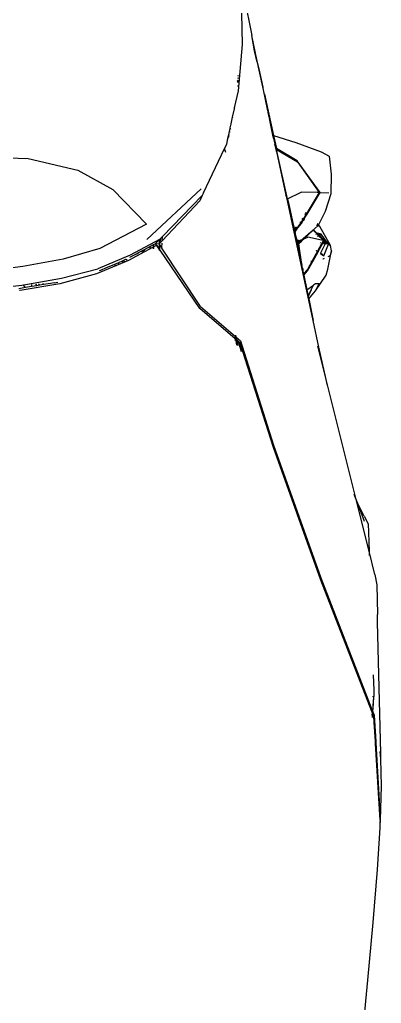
# Model space of a CAD drawing. Header units: metres. Extents: x 54.3 to 102.1, y 17 to 45.8.
# Drawn here: x 92.7137 to 92.8594, y 34.3144 to 34.7102 of the extents above; entities that cross this region are included whole.
import ezdxf

# ---------------------------------------------------------------- set-up
doc = ezdxf.new("R2010")
doc.units = ezdxf.units.M
doc.layers.add('Edges', color=7, linetype='Continuous')

# ---------------------------------------------------------------- blocks, each defined once
blk = doc.blocks.new('fr elevation')
for p, q in [((-2.11873, -1.70952), (-2.11489, -1.72932)), ((-2.11865, -1.73289), (-2.11907, -1.71069)), ((-2.11276, -1.73895), (-2.11489, -1.72932)), ((-2.11369, -1.7355), (-2.11489, -1.72932)), ((-2.12025, -1.75164), (-2.11865, -1.73289)), ((-2.11276, -1.73953), (-2.11369, -1.7355)), ((-2.10828, -1.75976), (-2.11276, -1.73895)), ((-2.11276, -1.73962), (-2.11276, -1.73953)), ((-2.11276, -1.73962), (-2.11207, -1.74273)), ((-2.12022, -1.74587), (-2.1204, -1.74548)), ((-2.11207, -1.74273), (-2.11043, -1.75008)), ((-2.11207, -1.74273), (-2.1086, -1.75895)), ((-2.12059, -1.74782), (-2.12041, -1.74821)), ((-2.1204, -1.74803), (-2.12058, -1.74763)), ((-2.12056, -1.74749), (-2.12039, -1.74789)), ((-2.12037, -1.74767), (-2.12055, -1.7473)), ((-2.12055, -1.74954), (-2.12053, -1.74958)), ((-2.12046, -1.74625), (-2.12028, -1.74666)), ((-2.12175, -1.75846), (-2.12025, -1.75164)), ((-2.10979, -1.75295), (-2.10828, -1.75976)), ((-2.12259, -1.76226), (-2.12184, -1.75887)), ((-2.12184, -1.75887), (-2.12177, -1.75854)), ((-2.1218, -1.75907), (-2.12184, -1.75887)), ((-2.12173, -1.7585), (-2.12177, -1.75854)), ((-2.12167, -1.75841), (-2.12175, -1.75846)), ((-2.12173, -1.7585), (-2.12175, -1.75846)), ((-2.1217, -1.75857), (-2.12173, -1.7585)), ((-2.1086, -1.75895), (-2.10828, -1.76028)), ((-2.10099, -1.7936), (-2.10828, -1.75976)), ((-2.10828, -1.75976), (-2.1061, -1.76953)), ((-2.1079, -1.76214), (-2.10828, -1.76028)), ((-2.12352, -1.76648), (-2.12318, -1.76494)), ((-2.12318, -1.76494), (-2.12259, -1.76226)), ((-2.12305, -1.76512), (-2.12318, -1.76494)), ((-2.12253, -1.76259), (-2.12259, -1.76226)), ((-2.1079, -1.76214), (-2.10773, -1.76278)), ((-2.10631, -1.76947), (-2.10773, -1.76278)), ((-2.12421, -1.76965), (-2.12415, -1.76933)), ((-2.12411, -1.7693), (-2.12415, -1.76933)), ((-2.12411, -1.7693), (-2.12385, -1.76798)), ((-2.12411, -1.7693), (-2.12389, -1.76921)), ((-2.12385, -1.76798), (-2.12359, -1.76679)), ((-2.12385, -1.76798), (-2.12369, -1.76824)), ((-2.12359, -1.76679), (-2.12353, -1.76656)), ((-2.12359, -1.76679), (-2.12344, -1.76703)), ((-2.12353, -1.76656), (-2.12352, -1.76648)), ((-2.12339, -1.76677), (-2.12353, -1.76656)), ((-2.12337, -1.76671), (-2.12352, -1.76648)), ((-2.10631, -1.76947), (-2.10628, -1.76948)), ((-2.10606, -1.77062), (-2.10631, -1.76947)), ((-2.1258, -1.77477), (-2.12495, -1.773)), ((-2.12495, -1.773), (-2.12447, -1.77081)), ((-2.12447, -1.77081), (-2.12432, -1.77012)), ((-2.1243, -1.7712), (-2.12447, -1.77081)), ((-2.12432, -1.77012), (-2.12421, -1.76965)), ((-2.12414, -1.77042), (-2.12432, -1.77012)), ((-2.12421, -1.76965), (-2.12405, -1.76999)), ((-2.1061, -1.76953), (-2.09712, -1.77233)), ((-2.1061, -1.76953), (-2.10494, -1.77475)), ((-2.10606, -1.77062), (-2.10551, -1.77303)), ((-2.1052, -1.7746), (-2.10551, -1.77303)), ((-2.09712, -1.77233), (-2.08686, -1.77619)), ((-2.13435, -1.79266), (-2.1258, -1.77477)), ((-2.12537, -1.77644), (-2.1258, -1.77477)), ((-2.10517, -1.77462), (-2.1052, -1.7746)), ((-2.10509, -1.77512), (-2.10517, -1.77462)), ((-2.10509, -1.77512), (-2.10505, -1.77514)), ((-2.10487, -1.77597), (-2.10505, -1.77514)), ((-2.09653, -1.77973), (-2.10494, -1.77475)), ((-2.10494, -1.77475), (-2.10483, -1.77527)), ((-2.10487, -1.77597), (-2.10422, -1.77897)), ((-2.10483, -1.77527), (-2.09645, -1.78023)), ((-2.10043, -1.79504), (-2.10483, -1.77527)), ((-2.08686, -1.77619), (-2.08367, -1.77788)), ((-2.23258, -1.77796), (-2.20492, -1.7788)), ((-2.20492, -1.7788), (-2.1849, -1.78351)), ((-2.08728, -1.79251), (-2.09653, -1.77973)), ((-2.09645, -1.78023), (-2.08771, -1.79251)), ((-2.08367, -1.77788), (-2.08283, -1.78511)), ((-2.1849, -1.78351), (-2.17086, -1.79133)), ((-2.08283, -1.78511), (-2.083, -1.79301)), ((-2.17086, -1.79133), (-2.15733, -1.8052)), ((-2.15716, -1.81142), (-2.1353, -1.79108)), ((-2.13434, -1.79269), (-2.13488, -1.79377)), ((-2.13435, -1.79266), (-2.13434, -1.79269)), ((-2.10043, -1.79504), (-2.09502, -1.79234)), ((-2.08855, -1.79251), (-2.09502, -1.79234)), ((-2.08771, -1.79251), (-2.09415, -1.80322)), ((-2.09258, -1.80121), (-2.08728, -1.79251)), ((-2.08771, -1.79251), (-2.08855, -1.79251)), ((-2.0872, -1.79259), (-2.08728, -1.79251)), ((-2.08384, -1.79276), (-2.0872, -1.79259)), ((-2.083, -1.79301), (-2.08527, -1.80016)), ((-2.1358, -1.79587), (-2.15096, -1.81193)), ((-2.13488, -1.79377), (-2.15088, -1.81024)), ((-2.13488, -1.79377), (-2.1358, -1.79587)), ((-2.10099, -1.79385), (-2.10107, -1.7936)), ((-2.10099, -1.79385), (-2.10105, -1.7936)), ((-2.10064, -1.79515), (-2.10099, -1.7936)), ((-2.10099, -1.79385), (-2.10073, -1.79519)), ((-2.10073, -1.79519), (-2.10071, -1.79518)), ((-2.10073, -1.79519), (-2.10035, -1.79693)), ((-2.10064, -1.79515), (-2.10043, -1.79504)), ((-2.09014, -1.84398), (-2.10064, -1.79515)), ((-2.10043, -1.79504), (-2.0999, -1.79738)), ((-2.10035, -1.79693), (-2.10032, -1.79696)), ((-2.10032, -1.79696), (-2.09853, -1.80532)), ((-2.10008, -1.7972), (-2.0999, -1.79738)), ((-2.0999, -1.79738), (-2.10004, -1.79737)), ((-2.0999, -1.79738), (-2.09939, -1.79974)), ((-2.09939, -1.79974), (-2.09813, -1.80537)), ((-2.09323, -1.80072), (-2.09303, -1.80094)), ((-2.09298, -1.80082), (-2.09318, -1.80063)), ((-2.08527, -1.80016), (-2.08802, -1.80559)), ((-2.09513, -1.80469), (-2.09686, -1.80698)), ((-2.09679, -1.80746), (-2.09488, -1.80494)), ((-2.09547, -1.80433), (-2.09513, -1.80469)), ((-2.09468, -1.80411), (-2.09513, -1.80469)), ((-2.09513, -1.80469), (-2.09488, -1.80494)), ((-2.09488, -1.80494), (-2.0946, -1.80453)), ((-2.09454, -1.80327), (-2.09468, -1.80327)), ((-2.09422, -1.80334), (-2.09468, -1.80411)), ((-2.0946, -1.80453), (-2.09401, -1.80356)), ((-2.09453, -1.80301), (-2.09428, -1.80327)), ((-2.09419, -1.80318), (-2.09447, -1.80289)), ((-2.09428, -1.80327), (-2.0944, -1.80327)), ((-2.09428, -1.80327), (-2.09425, -1.8033)), ((-2.09424, -1.80327), (-2.09428, -1.80327)), ((-2.09418, -1.80327), (-2.09422, -1.80334)), ((-2.09422, -1.80334), (-2.09412, -1.80344)), ((-2.09415, -1.80322), (-2.09418, -1.80327)), ((-2.0941, -1.80327), (-2.09418, -1.80327)), ((-2.0941, -1.80327), (-2.09415, -1.80322)), ((-2.09407, -1.80331), (-2.0941, -1.80327)), ((-2.09405, -1.80327), (-2.0941, -1.80327)), ((-2.09401, -1.80356), (-2.09394, -1.80344)), ((-2.09401, -1.80356), (-2.09378, -1.80379)), ((-2.09394, -1.80344), (-2.09383, -1.80327)), ((-2.09371, -1.80367), (-2.09394, -1.80344)), ((-2.09383, -1.80327), (-2.09285, -1.80165)), ((-2.09353, -1.80327), (-2.09383, -1.80327)), ((-2.09325, -1.8014), (-2.09352, -1.80124)), ((-2.09285, -1.80165), (-2.09268, -1.80137)), ((-2.09264, -1.80178), (-2.09285, -1.80165)), ((-2.09268, -1.80137), (-2.09258, -1.80121)), ((-2.09268, -1.80137), (-2.09251, -1.80156)), ((-2.0924, -1.80137), (-2.09258, -1.80121)), ((-2.08802, -1.80559), (-2.08848, -1.80514)), ((-2.15733, -1.8052), (-2.17608, -1.81504)), ((-2.09853, -1.80532), (-2.09014, -1.84398)), ((-2.09813, -1.80537), (-2.09807, -1.80565)), ((-2.09807, -1.80565), (-2.09802, -1.80589)), ((-2.09802, -1.80589), (-2.09757, -1.80791)), ((-2.09757, -1.80791), (-2.09743, -1.80773)), ((-2.09757, -1.80791), (-2.09747, -1.80837)), ((-2.09741, -1.8077), (-2.09753, -1.80709)), ((-2.09741, -1.8077), (-2.09751, -1.80707)), ((-2.09747, -1.80837), (-2.09736, -1.80822)), ((-2.09747, -1.80837), (-2.09746, -1.8084)), ((-2.09746, -1.8084), (-2.09718, -1.80978)), ((-2.09741, -1.8077), (-2.09743, -1.80773)), ((-2.09733, -1.80818), (-2.09743, -1.80773)), ((-2.09708, -1.80727), (-2.09741, -1.8077)), ((-2.09736, -1.80822), (-2.09733, -1.80818)), ((-2.09729, -1.8084), (-2.09736, -1.80822)), ((-2.09733, -1.80818), (-2.09701, -1.80775)), ((-2.09731, -1.80851), (-2.09728, -1.80847)), ((-2.09728, -1.80847), (-2.09729, -1.8084)), ((-2.09718, -1.80662), (-2.09716, -1.80659)), ((-2.09706, -1.80724), (-2.09718, -1.80662)), ((-2.09698, -1.80714), (-2.09708, -1.80649)), ((-2.09706, -1.80724), (-2.09708, -1.80727)), ((-2.09698, -1.80772), (-2.09708, -1.80727)), ((-2.09698, -1.80714), (-2.09706, -1.80724)), ((-2.09701, -1.80775), (-2.09698, -1.80772)), ((-2.09694, -1.80797), (-2.09701, -1.80775)), ((-2.09686, -1.80698), (-2.09698, -1.80714)), ((-2.09691, -1.80762), (-2.09698, -1.80714)), ((-2.09698, -1.80772), (-2.09691, -1.80762)), ((-2.09697, -1.80801), (-2.09694, -1.80797)), ((-2.09686, -1.80698), (-2.09696, -1.80633)), ((-2.09691, -1.80762), (-2.09679, -1.80746)), ((-2.09687, -1.80787), (-2.09691, -1.80762)), ((-2.09679, -1.80746), (-2.09686, -1.80698)), ((-2.09676, -1.8077), (-2.09679, -1.80746)), ((-2.0901, -1.80762), (-2.0941, -1.81117)), ((-2.09393, -1.81114), (-2.0901, -1.80762)), ((-2.09, -1.80754), (-2.0901, -1.80762)), ((-2.0901, -1.80762), (-2.09007, -1.80764)), ((-2.09007, -1.80764), (-2.08866, -1.80915)), ((-2.08998, -1.80751), (-2.09, -1.80754)), ((-2.09, -1.80754), (-2.08998, -1.80756)), ((-2.08989, -1.80747), (-2.08998, -1.80751)), ((-2.08998, -1.80756), (-2.08998, -1.80751)), ((-2.08851, -1.80902), (-2.08998, -1.80756)), ((-2.08989, -1.80747), (-2.08956, -1.80714)), ((-2.08813, -1.80579), (-2.08956, -1.80714)), ((-2.08813, -1.80579), (-2.08883, -1.80579)), ((-2.08851, -1.80902), (-2.08866, -1.80915)), ((-2.08829, -1.80882), (-2.08851, -1.80902)), ((-2.08774, -1.80981), (-2.08851, -1.80902)), ((-2.08851, -1.80902), (-2.08778, -1.80984)), ((-2.08695, -1.80932), (-2.08829, -1.80882)), ((-2.08829, -1.80882), (-2.08753, -1.80968)), ((-2.08802, -1.80559), (-2.08813, -1.80579)), ((-2.08737, -1.80621), (-2.08802, -1.80559)), ((-2.08308, -1.81386), (-2.08737, -1.80621)), ((-2.15197, -1.81137), (-2.1638, -1.81773)), ((-2.15367, -1.81301), (-2.15371, -1.81311)), ((-2.15253, -1.81193), (-2.15367, -1.81301)), ((-2.1536, -1.81312), (-2.15367, -1.81301)), ((-2.15253, -1.81193), (-2.15199, -1.81138)), ((-2.15207, -1.81314), (-2.15197, -1.81137)), ((-2.15199, -1.81138), (-2.15207, -1.81314)), ((-2.15188, -1.81292), (-2.15207, -1.81314)), ((-2.15199, -1.81138), (-2.15197, -1.81137)), ((-2.15186, -1.81126), (-2.15197, -1.81137)), ((-2.15179, -1.81118), (-2.15188, -1.81292)), ((-2.15136, -1.81235), (-2.15188, -1.81292)), ((-2.15179, -1.81118), (-2.15186, -1.81126)), ((-2.15088, -1.81024), (-2.15179, -1.81118)), ((-2.15096, -1.81193), (-2.15136, -1.81235)), ((-2.15108, -1.81454), (-2.151, -1.81285)), ((-2.15096, -1.81193), (-2.15088, -1.81024)), ((-2.09718, -1.80978), (-2.09674, -1.81174)), ((-2.09718, -1.80978), (-2.09657, -1.81214)), ((-2.09673, -1.81181), (-2.09674, -1.81174)), ((-2.09673, -1.81184), (-2.09673, -1.81181)), ((-2.09668, -1.81218), (-2.09673, -1.81184)), ((-2.09668, -1.81218), (-2.09657, -1.81214)), ((-2.09668, -1.81218), (-2.09649, -1.81312)), ((-2.09657, -1.81214), (-2.09635, -1.81206)), ((-2.09657, -1.81214), (-2.09637, -1.81302)), ((-2.09645, -1.8131), (-2.09637, -1.81302)), ((-2.09635, -1.81206), (-2.0964, -1.81167)), ((-2.09637, -1.81302), (-2.09621, -1.81296)), ((-2.09637, -1.81302), (-2.09634, -1.81314)), ((-2.09635, -1.81206), (-2.09636, -1.81166)), ((-2.09635, -1.81206), (-2.09624, -1.81202)), ((-2.09621, -1.81296), (-2.09635, -1.81206)), ((-2.0962, -1.81301), (-2.09634, -1.81314)), ((-2.09624, -1.81202), (-2.0963, -1.81164)), ((-2.09624, -1.81202), (-2.09612, -1.81197)), ((-2.0961, -1.81292), (-2.09624, -1.81202)), ((-2.09621, -1.81296), (-2.09616, -1.81297)), ((-2.0962, -1.81301), (-2.09621, -1.81296)), ((-2.09616, -1.81297), (-2.0962, -1.81301)), ((-2.09616, -1.81327), (-2.0962, -1.81301)), ((-2.09612, -1.81197), (-2.09617, -1.81162)), ((-2.09616, -1.81297), (-2.0961, -1.81292)), ((-2.09612, -1.81197), (-2.09421, -1.81125)), ((-2.09599, -1.81283), (-2.09612, -1.81197)), ((-2.0961, -1.81292), (-2.09599, -1.81283)), ((-2.09606, -1.81319), (-2.0961, -1.81292)), ((-2.09425, -1.81131), (-2.09599, -1.81283)), ((-2.09599, -1.81283), (-2.09477, -1.81218)), ((-2.09595, -1.81311), (-2.09599, -1.81283)), ((-2.09477, -1.81218), (-2.09595, -1.81311)), ((-2.09477, -1.81218), (-2.09443, -1.81159)), ((-2.09443, -1.81159), (-2.09436, -1.81152)), ((-2.09436, -1.81152), (-2.09393, -1.81114)), ((-2.09425, -1.81131), (-2.09436, -1.81152)), ((-2.09418, -1.81125), (-2.09425, -1.81131)), ((-2.09421, -1.81125), (-2.09418, -1.81119)), ((-2.09418, -1.81119), (-2.09414, -1.81118)), ((-2.09418, -1.81119), (-2.09418, -1.81125)), ((-2.09418, -1.81125), (-2.09415, -1.81122)), ((-2.09415, -1.81122), (-2.09414, -1.81118)), ((-2.09414, -1.81118), (-2.0941, -1.81117)), ((-2.0941, -1.81117), (-2.09393, -1.81114)), ((-2.09393, -1.81114), (-2.09225, -1.8105)), ((-2.08678, -1.81176), (-2.09225, -1.8105)), ((-2.08894, -1.8094), (-2.08911, -1.80956)), ((-2.08866, -1.80915), (-2.08791, -1.80991)), ((-2.08841, -1.81022), (-2.08827, -1.81013)), ((-2.08791, -1.80991), (-2.08778, -1.80984)), ((-2.08791, -1.80991), (-2.08602, -1.81185)), ((-2.08778, -1.80984), (-2.08774, -1.80981)), ((-2.08778, -1.80984), (-2.08572, -1.81198)), ((-2.08774, -1.80981), (-2.08753, -1.80968)), ((-2.08569, -1.81193), (-2.08774, -1.80981)), ((-2.08753, -1.80968), (-2.08695, -1.80932)), ((-2.08753, -1.80968), (-2.08493, -1.8126)), ((-2.08726, -1.8127), (-2.08723, -1.8127)), ((-2.08392, -1.81327), (-2.08695, -1.80932)), ((-2.08602, -1.81185), (-2.08678, -1.81176)), ((-2.08648, -1.81267), (-2.08675, -1.81317)), ((-2.08602, -1.81185), (-2.08648, -1.81267)), ((-2.08648, -1.81267), (-2.08609, -1.81265)), ((-2.08638, -1.81318), (-2.08609, -1.81265)), ((-2.08609, -1.81265), (-2.08572, -1.81198)), ((-2.08609, -1.81265), (-2.0859, -1.81264)), ((-2.08578, -1.81264), (-2.08493, -1.8126)), ((-2.08572, -1.81198), (-2.08569, -1.81193)), ((-2.08572, -1.81198), (-2.0856, -1.8121)), ((-2.08569, -1.81193), (-2.0856, -1.8121)), ((-2.0856, -1.8121), (-2.08493, -1.8126)), ((-2.08493, -1.8126), (-2.08525, -1.81322)), ((-2.17608, -1.81504), (-2.19079, -1.81941)), ((-2.1548, -1.81462), (-2.16447, -1.81983)), ((-2.16137, -1.81718), (-2.16106, -1.81702)), ((-2.16106, -1.81702), (-2.16107, -1.81731)), ((-2.16106, -1.81702), (-2.1605, -1.81672)), ((-2.16052, -1.81708), (-2.1605, -1.81672)), ((-2.1605, -1.81672), (-2.1592, -1.81603)), ((-2.1592, -1.81603), (-2.1586, -1.81571)), ((-2.1592, -1.81603), (-2.15919, -1.81651)), ((-2.1586, -1.81571), (-2.15857, -1.81569)), ((-2.1586, -1.81571), (-2.15857, -1.81624)), ((-2.15857, -1.81569), (-2.15803, -1.81541)), ((-2.15857, -1.81569), (-2.15854, -1.81622)), ((-2.15807, -1.81602), (-2.15803, -1.81541)), ((-2.15803, -1.81541), (-2.15569, -1.81416)), ((-2.15575, -1.81503), (-2.15569, -1.81416)), ((-2.15569, -1.81416), (-2.15447, -1.81351)), ((-2.15447, -1.81447), (-2.1548, -1.81462)), ((-2.15447, -1.81447), (-2.15448, -1.81504)), ((-2.15447, -1.81351), (-2.1544, -1.81347)), ((-2.15447, -1.81351), (-2.15447, -1.81447)), ((-2.1544, -1.81444), (-2.15447, -1.81447)), ((-2.1544, -1.81347), (-2.15371, -1.81311)), ((-2.1544, -1.81444), (-2.1544, -1.81347)), ((-2.15319, -1.8139), (-2.1544, -1.81444)), ((-2.1544, -1.81514), (-2.1544, -1.81444)), ((-2.15371, -1.81311), (-2.15319, -1.8139)), ((-2.1536, -1.81312), (-2.15371, -1.81311)), ((-2.1522, -1.81327), (-2.1536, -1.81312)), ((-2.15312, -1.81386), (-2.1536, -1.81312)), ((-2.15312, -1.81386), (-2.15319, -1.8139)), ((-2.15319, -1.8139), (-2.15219, -1.81543)), ((-2.15312, -1.81386), (-2.15218, -1.81516)), ((-2.15219, -1.81543), (-2.15221, -1.81592)), ((-2.15207, -1.81314), (-2.1522, -1.81327)), ((-2.1522, -1.81327), (-2.15209, -1.81344)), ((-2.15218, -1.81521), (-2.15219, -1.81543)), ((-2.15219, -1.81543), (-2.15211, -1.81554)), ((-2.15209, -1.81344), (-2.15218, -1.81516)), ((-2.15218, -1.81516), (-2.15207, -1.81346)), ((-2.15218, -1.81516), (-2.15218, -1.81521)), ((-2.152, -1.8154), (-2.15218, -1.81521)), ((-2.15211, -1.81554), (-2.15201, -1.81568)), ((-2.15209, -1.81344), (-2.15207, -1.81346)), ((-2.15207, -1.81346), (-2.15192, -1.8137)), ((-2.15201, -1.81568), (-2.15202, -1.81583)), ((-2.152, -1.8154), (-2.15201, -1.8155)), ((-2.15201, -1.8155), (-2.15194, -1.81554)), ((-2.15201, -1.81568), (-2.15195, -1.81579)), ((-2.15192, -1.8137), (-2.152, -1.8154)), ((-2.15182, -1.81573), (-2.15194, -1.81554)), ((-2.15178, -1.81571), (-2.15194, -1.81554)), ((-2.15192, -1.8137), (-2.1511, -1.81492)), ((-2.13572, -1.83917), (-2.15178, -1.81571)), ((-2.15111, -1.81508), (-2.1511, -1.81492)), ((-2.13546, -1.83833), (-2.1511, -1.81492)), ((-2.09649, -1.81312), (-2.09645, -1.8131)), ((-2.09649, -1.81312), (-2.09646, -1.81324)), ((-2.09646, -1.81324), (-2.09634, -1.81314)), ((-2.09646, -1.81324), (-2.09642, -1.81347)), ((-2.09629, -1.81338), (-2.09642, -1.81347)), ((-2.09642, -1.81347), (-2.09578, -1.81622)), ((-2.09634, -1.81314), (-2.09629, -1.81338)), ((-2.09616, -1.81327), (-2.09629, -1.81338)), ((-2.09629, -1.81338), (-2.09563, -1.81671)), ((-2.09616, -1.81327), (-2.09606, -1.81319)), ((-2.09563, -1.81671), (-2.09616, -1.81327)), ((-2.09595, -1.81311), (-2.09606, -1.81319)), ((-2.09534, -1.81817), (-2.09606, -1.81319)), ((-2.0947, -1.82148), (-2.09595, -1.81311)), ((-2.09578, -1.81622), (-2.09563, -1.81671)), ((-2.09563, -1.81671), (-2.09553, -1.81723)), ((-2.08841, -1.81618), (-2.09055, -1.82006)), ((-2.09017, -1.81999), (-2.08815, -1.81636)), ((-2.08887, -1.81584), (-2.08878, -1.81591)), ((-2.08875, -1.81585), (-2.08884, -1.81579)), ((-2.08838, -1.81612), (-2.08841, -1.81618)), ((-2.08841, -1.81618), (-2.08815, -1.81636)), ((-2.08675, -1.81317), (-2.08838, -1.81612)), ((-2.08812, -1.81631), (-2.08838, -1.81612)), ((-2.08815, -1.81636), (-2.08812, -1.81631)), ((-2.08815, -1.81636), (-2.088, -1.81648)), ((-2.08812, -1.81631), (-2.08638, -1.81318)), ((-2.08796, -1.81642), (-2.08812, -1.81631)), ((-2.08745, -1.81314), (-2.08749, -1.81314)), ((-2.08718, -1.81698), (-2.0872, -1.81706)), ((-2.08525, -1.81322), (-2.08718, -1.81698)), ((-2.08577, -1.81798), (-2.08718, -1.81698)), ((-2.08638, -1.81318), (-2.08675, -1.81317)), ((-2.0862, -1.81319), (-2.08638, -1.81318)), ((-2.08525, -1.81322), (-2.08596, -1.8132)), ((-2.08577, -1.81798), (-2.08392, -1.81327)), ((-2.08392, -1.81327), (-2.08525, -1.81322)), ((-2.08417, -1.82336), (-2.08274, -1.81597)), ((-2.08392, -1.81327), (-2.08308, -1.81386)), ((-2.08274, -1.81597), (-2.08333, -1.8179)), ((-2.08274, -1.81597), (-2.08308, -1.81386)), ((-2.19079, -1.81941), (-2.20702, -1.82236)), ((-2.16447, -1.81983), (-2.17742, -1.8253)), ((-2.1638, -1.81773), (-2.17683, -1.8232)), ((-2.17006, -1.82132), (-2.16843, -1.82063)), ((-2.16843, -1.82063), (-2.16691, -1.81998)), ((-2.16842, -1.82121), (-2.16843, -1.82063)), ((-2.16691, -1.81998), (-2.16633, -1.81974)), ((-2.16691, -1.81998), (-2.1669, -1.82068)), ((-2.16633, -1.81974), (-2.16557, -1.81941)), ((-2.16619, -1.82043), (-2.16633, -1.81974)), ((-2.16557, -1.81941), (-2.16541, -1.81933)), ((-2.16526, -1.81941), (-2.16521, -1.82009)), ((-2.16392, -1.81854), (-2.1626, -1.81783)), ((-2.1626, -1.81783), (-2.16257, -1.81782)), ((-2.1626, -1.81783), (-2.16257, -1.81796)), ((-2.16257, -1.81782), (-2.16181, -1.81741)), ((-2.16257, -1.81796), (-2.16257, -1.81782)), ((-2.16181, -1.81741), (-2.16153, -1.81727)), ((-2.16181, -1.81741), (-2.16181, -1.81763)), ((-2.16153, -1.81727), (-2.16143, -1.81721)), ((-2.16153, -1.81751), (-2.16153, -1.81727)), ((-2.16143, -1.81721), (-2.16137, -1.81718)), ((-2.16143, -1.81721), (-2.16141, -1.81746)), ((-2.16135, -1.81743), (-2.16137, -1.81718)), ((-2.09548, -1.81768), (-2.09553, -1.81723)), ((-2.09546, -1.81783), (-2.09548, -1.81768)), ((-2.09527, -1.81904), (-2.09546, -1.81783)), ((-2.09546, -1.81783), (-2.09534, -1.81817)), ((-2.09534, -1.81817), (-2.09522, -1.81896)), ((-2.09518, -1.81901), (-2.09522, -1.81896)), ((-2.09518, -1.81921), (-2.09518, -1.81901)), ((-2.09517, -1.81927), (-2.09518, -1.81921)), ((-2.09509, -1.81958), (-2.09517, -1.81927)), ((-2.09504, -1.81991), (-2.09509, -1.81958)), ((-2.095, -1.82035), (-2.09504, -1.81991)), ((-2.09504, -1.81991), (-2.09494, -1.82042)), ((-2.0949, -1.82082), (-2.095, -1.82035)), ((-2.09494, -1.82042), (-2.0947, -1.82148)), ((-2.09494, -1.82042), (-2.0949, -1.82082)), ((-2.0949, -1.82082), (-2.0947, -1.82148)), ((-2.09241, -1.82404), (-2.09017, -1.81999)), ((-2.09055, -1.82006), (-2.09241, -1.82345)), ((-2.09108, -1.82016), (-2.0908, -1.82011)), ((-2.09055, -1.82006), (-2.09017, -1.81999)), ((-2.09017, -1.81999), (-2.08989, -1.81994)), ((-2.0872, -1.81706), (-2.08577, -1.81798)), ((-2.08622, -1.81927), (-2.08611, -1.81924)), ((-2.08611, -1.81924), (-2.08557, -1.81898)), ((-2.08406, -1.81825), (-2.08333, -1.8179)), ((-2.20702, -1.82236), (-2.22468, -1.82446)), ((-2.19155, -1.82706), (-2.17683, -1.8232)), ((-2.1762, -1.82393), (-2.17576, -1.82374)), ((-2.17576, -1.82374), (-2.17562, -1.82373)), ((-2.17576, -1.82374), (-2.17575, -1.82377)), ((-2.17563, -1.82369), (-2.17562, -1.82373)), ((-2.17562, -1.82373), (-2.1756, -1.82372)), ((-2.1756, -1.82372), (-2.17542, -1.8236)), ((-2.1756, -1.82372), (-2.1756, -1.82368)), ((-2.17542, -1.8236), (-2.17361, -1.82283)), ((-2.17542, -1.8236), (-2.17542, -1.82366)), ((-2.17361, -1.82283), (-2.17006, -1.82132)), ((-2.17361, -1.82303), (-2.17361, -1.82283)), ((-2.17006, -1.82132), (-2.16998, -1.82176)), ((-2.09461, -1.8221), (-2.0947, -1.82148)), ((-2.09457, -1.82215), (-2.09461, -1.8221)), ((-2.09451, -1.82271), (-2.09457, -1.82215)), ((-2.09451, -1.82271), (-2.09435, -1.82328)), ((-2.09435, -1.82328), (-2.09422, -1.82416)), ((-2.09422, -1.82416), (-2.09398, -1.8253)), ((-2.09241, -1.82345), (-2.09398, -1.8253)), ((-2.09388, -1.82577), (-2.09241, -1.82404)), ((-2.08493, -1.82572), (-2.08417, -1.82336)), ((-2.20744, -1.82975), (-2.19155, -1.82706)), ((-2.19451, -1.82885), (-2.19592, -1.82908)), ((-2.19451, -1.82885), (-2.19296, -1.82859)), ((-2.17742, -1.8253), (-2.19214, -1.82925)), ((-2.09398, -1.8253), (-2.09392, -1.82553)), ((-2.09392, -1.82553), (-2.09388, -1.82577)), ((-2.09388, -1.82577), (-2.09266, -1.83171)), ((-2.08913, -1.83203), (-2.08493, -1.82572)), ((-2.22375, -1.83158), (-2.20744, -1.82975)), ((-2.20607, -1.83081), (-2.20864, -1.83126)), ((-2.20811, -1.83194), (-2.20842, -1.83198)), ((-2.19214, -1.82925), (-2.20811, -1.83194)), ((-2.20607, -1.83081), (-2.20689, -1.82972)), ((-2.20357, -1.83038), (-2.20607, -1.83081)), ((-2.20357, -1.82949), (-2.20357, -1.83038)), ((-2.20147, -1.83002), (-2.20357, -1.83038)), ((-2.20196, -1.82937), (-2.20147, -1.83002)), ((-2.20021, -1.82981), (-2.20147, -1.83002)), ((-2.20021, -1.82981), (-2.2008, -1.82929)), ((-2.1987, -1.82955), (-2.20021, -1.82981)), ((-2.1987, -1.82955), (-2.19899, -1.82917)), ((-2.19592, -1.82908), (-2.1987, -1.82955)), ((-2.19592, -1.82908), (-2.19601, -1.82896)), ((-2.09266, -1.83171), (-2.08993, -1.82987)), ((-2.09266, -1.83171), (-2.09211, -1.83419)), ((-2.09211, -1.83419), (-2.0909, -1.83169)), ((-2.0909, -1.83169), (-2.09209, -1.83432)), ((-2.0919, -1.83525), (-2.08913, -1.83203)), ((-2.0909, -1.83169), (-2.08993, -1.82987)), ((-2.08913, -1.82933), (-2.08993, -1.82987)), ((-2.08771, -1.82933), (-2.08913, -1.82933)), ((-2.08913, -1.83203), (-2.08771, -1.82933)), ((-2.09214, -1.83425), (-2.09211, -1.83419)), ((-2.09214, -1.83425), (-2.09209, -1.83432)), ((-2.09209, -1.83432), (-2.09211, -1.83438)), ((-2.09211, -1.83438), (-2.0919, -1.83525)), ((-2.09193, -1.83528), (-2.0919, -1.83525)), ((-2.09193, -1.83528), (-2.09014, -1.84398)), ((-2.12159, -1.85136), (-2.13572, -1.83917)), ((-2.13546, -1.83833), (-2.12142, -1.85044)), ((-2.08779, -1.85481), (-2.09014, -1.84398)), ((-2.12165, -1.85173), (-2.1212, -1.85211)), ((-2.12016, -1.85279), (-2.12162, -1.85157)), ((-2.1213, -1.85161), (-2.12159, -1.85136)), ((-2.1213, -1.85161), (-2.12152, -1.85058)), ((-2.12142, -1.85044), (-2.12123, -1.8506)), ((-2.12136, -1.84987), (-2.12123, -1.8506)), ((-2.11949, -1.85321), (-2.1213, -1.85161)), ((-2.12123, -1.8506), (-2.12104, -1.85169)), ((-2.12123, -1.8506), (-2.1194, -1.8522)), ((-2.12081, -1.85391), (-2.1212, -1.85211)), ((-2.1212, -1.85211), (-2.12093, -1.85233)), ((-2.12093, -1.85233), (-2.12062, -1.85409)), ((-2.12093, -1.85233), (-2.12016, -1.85296)), ((-2.1194, -1.8522), (-2.11873, -1.85439)), ((-2.11957, -1.8549), (-2.12016, -1.85279)), ((-2.12016, -1.85296), (-2.11957, -1.8549)), ((-2.11957, -1.8549), (-2.11957, -1.85498)), ((-2.11957, -1.85498), (-2.11906, -1.85649)), ((-2.10604, -1.89517), (-2.11949, -1.85321)), ((-2.11906, -1.85649), (-2.11907, -1.85654)), ((-2.11873, -1.85439), (-2.10604, -1.89425)), ((-2.08492, -1.86776), (-2.08829, -1.85431)), ((-2.08492, -1.86776), (-2.08779, -1.85481)), ((-2.08437, -1.87025), (-2.08492, -1.86776)), ((-2.07282, -1.91603), (-2.08492, -1.86776)), ((-2.10604, -1.89425), (-2.08703, -1.94764)), ((-2.08703, -1.94856), (-2.10604, -1.89517)), ((-2.07282, -1.91603), (-2.07359, -1.91403)), ((-2.07218, -1.91768), (-2.07282, -1.91603)), ((-2.06761, -1.93682), (-2.07282, -1.91603)), ((-2.06963, -1.92275), (-2.07218, -1.91768)), ((-2.06938, -1.92494), (-2.07218, -1.91768)), ((-2.06963, -1.92275), (-2.06795, -1.92586)), ((-2.06795, -1.92586), (-2.06786, -1.92939)), ((-2.06786, -1.92939), (-2.06761, -1.93682)), ((-2.06761, -1.93682), (-2.06754, -1.9386)), ((-2.06526, -1.94621), (-2.06761, -1.93682)), ((-2.08703, -1.94764), (-2.06643, -2.00053)), ((-2.06526, -1.94621), (-2.0645, -1.95041)), ((-2.06643, -2.00145), (-2.08703, -1.94856)), ((-2.0645, -1.95041), (-2.06425, -1.96235)), ((-2.06425, -1.96546), (-2.06425, -1.96235)), ((-2.0629, -2.01818), (-2.06425, -1.96546)), ((-2.06589, -1.98669), (-2.06568, -1.99279)), ((-2.06568, -1.99279), (-2.06568, -1.9954)), ((-2.0661, -1.9991), (-2.06628, -2.00093)), ((-2.06568, -1.9954), (-2.06626, -1.99543)), ((-2.06576, -1.99565), (-2.0661, -1.9991)), ((-2.06604, -2.00158), (-2.06584, -1.99817)), ((-2.06584, -1.99817), (-2.06568, -1.9954)), ((-2.06568, -1.9954), (-2.06576, -1.99565)), ((-2.06636, -2.00166), (-2.06649, -2.00296)), ((-2.06643, -2.00053), (-2.06628, -2.00093)), ((-2.06636, -2.00166), (-2.06643, -2.00145)), ((-2.06628, -2.00093), (-2.06636, -2.00166)), ((-2.06609, -2.0024), (-2.06636, -2.00166)), ((-2.06628, -2.00093), (-2.06604, -2.00158)), ((-2.06618, -2.00382), (-2.06609, -2.0024)), ((-2.06609, -2.0024), (-2.06604, -2.00158)), ((-2.06568, -2.00355), (-2.06609, -2.0024)), ((-2.06604, -2.00158), (-2.06559, -2.0028)), ((-2.06559, -2.0028), (-2.06542, -2.00515)), ((-2.06551, -2.00574), (-2.06568, -2.00355)), ((-2.06504, -2.01349), (-2.06551, -2.00574)), ((-2.06542, -2.00515), (-2.06494, -2.01348)), ((-2.06494, -2.01348), (-2.06504, -2.01349)), ((-2.065, -2.0143), (-2.06504, -2.01349)), ((-2.06491, -2.01401), (-2.065, -2.0143)), ((-2.06315, -2.04517), (-2.065, -2.0143)), ((-2.06487, -2.01348), (-2.06494, -2.01348)), ((-2.06494, -2.01348), (-2.0649, -2.01397)), ((-2.0649, -2.01397), (-2.06491, -2.01401)), ((-2.06491, -2.01401), (-2.06315, -2.04433)), ((-2.06485, -2.01381), (-2.0649, -2.01397)), ((-2.06282, -2.02045), (-2.06319, -2.01743)), ((-2.06282, -2.02045), (-2.0629, -2.01818)), ((-2.06265, -2.03139), (-2.06282, -2.02045)), ((-2.06299, -2.04501), (-2.06265, -2.03139)), ((-2.06307, -2.0461), (-2.06321, -2.04611)), ((-2.06311, -2.04604), (-2.0632, -2.04591)), ((-2.06315, -2.04433), (-2.06315, -2.04517)), ((-2.06315, -2.04517), (-2.06311, -2.04604)), ((-2.06311, -2.04604), (-2.06307, -2.0461)), ((-2.06307, -2.0461), (-2.06299, -2.04501)), ((-2.06307, -2.04686), (-2.06307, -2.0461)), ((-2.06425, -2.06502), (-2.06315, -2.0482)), ((-2.06307, -2.04686), (-2.06325, -2.04686)), ((-2.06315, -2.0482), (-2.06307, -2.04686)), ((-2.06593, -2.08629), (-2.06425, -2.06502)), ((-2.06811, -2.1095), (-2.06593, -2.08629)), ((-2.07013, -2.13035), (-2.06811, -2.1095))]:
    blk.add_line(p, q)

msp = doc.modelspace()

# ---------------------------------------------------------------- block references
at = {"layer": 'Edges'}
msp.add_blockref('fr elevation', (94.92205, 36.43321), dxfattribs=at)

doc.saveas('drawing.dxf')
